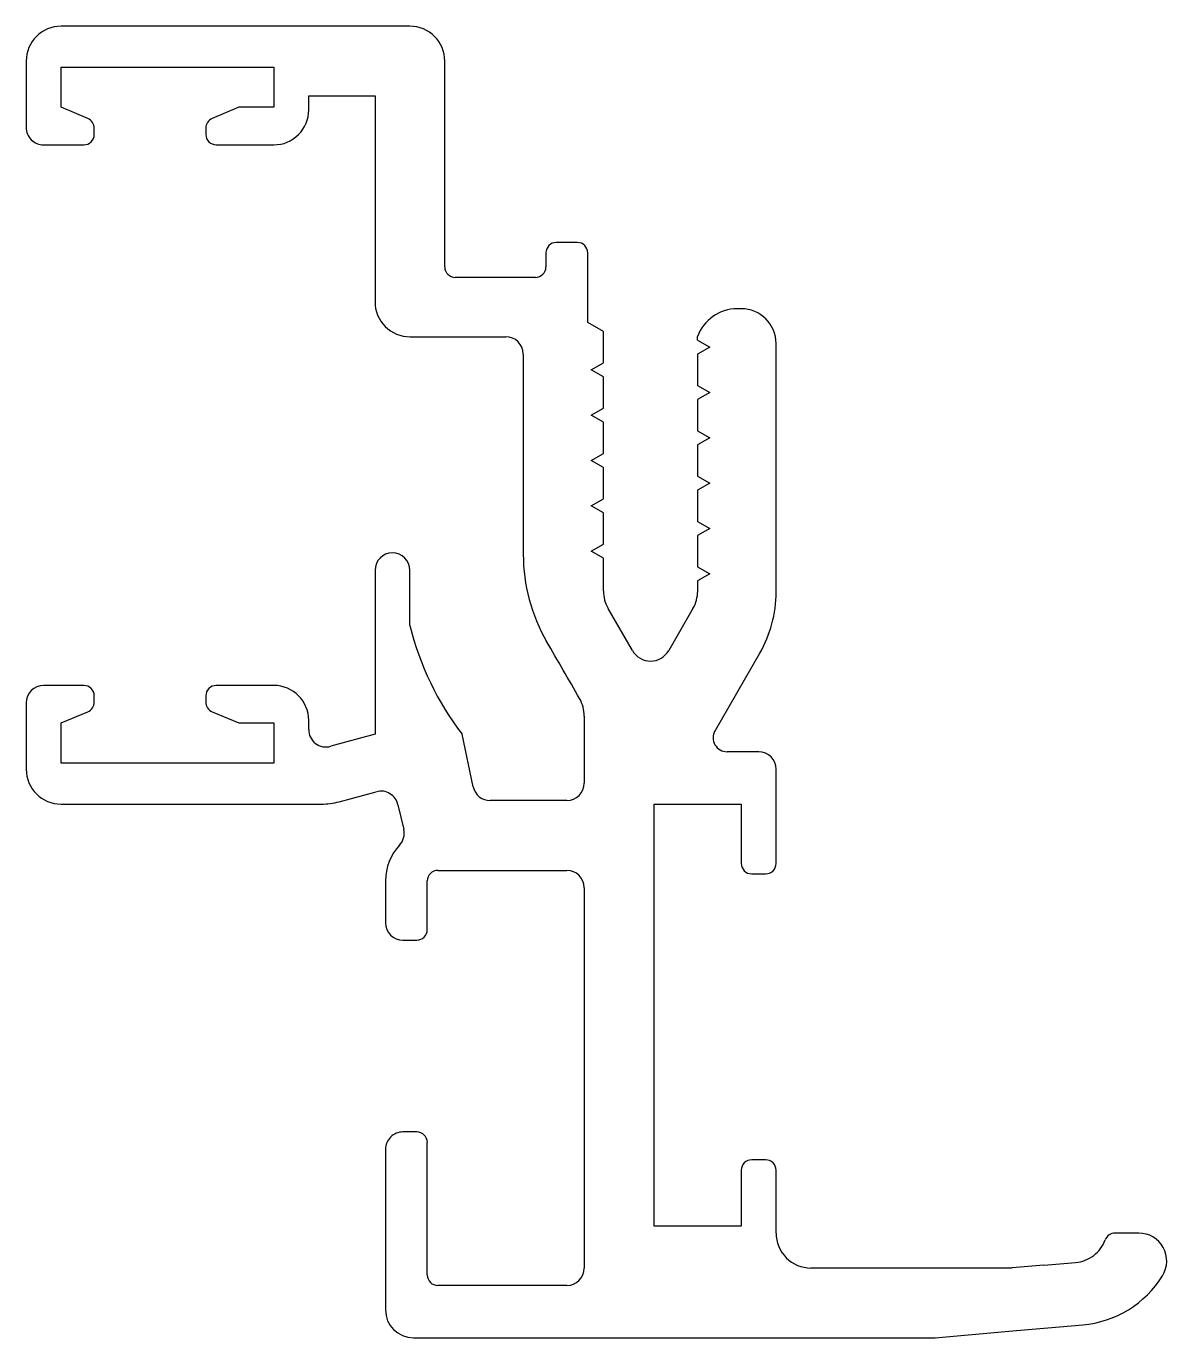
# Model space of a CAD drawing. Extents: x 760.6 to 793.3, y 630 to 667.6.
import ezdxf

# ---------------------------------------------------------------- set-up
doc = ezdxf.new("R2010")
doc.units = 0
doc.layers.get('0').update_dxf_attribs({"linetype": 'CONTINUOUS'})

msp = doc.modelspace()

# ---------------------------------------------------------------- linework, layer by layer
at = {"color": 0}
for p, q in [((771.56, 667.558), (761.56, 667.558)), ((760.56, 666.558), (760.56, 664.658)), ((761.56, 665.233), (761.56, 666.383)), ((761.56, 666.383), (767.66, 666.383)), ((767.66, 666.383), (767.66, 665.233)), ((772.56, 660.658), (772.56, 666.558)), ((768.66, 665.155), (768.66, 665.558)), ((768.66, 665.558), (770.56, 665.558)), ((770.56, 665.558), (770.56, 659.658)), ((762.327, 664.91), (761.56, 665.233)), ((766.66, 665.233), (765.894, 664.91)), ((767.66, 665.233), (766.66, 665.233)), ((762.51, 664.458), (762.51, 664.634)), ((765.71, 664.634), (765.71, 664.458)), ((761.06, 664.158), (762.21, 664.158)), ((766.01, 664.158), (767.66, 664.158)), ((775.46, 661.058), (775.46, 660.658)), ((776.36, 661.358), (775.76, 661.358)), ((776.66, 659.066), (776.66, 661.058)), ((775.16, 660.358), (772.86, 660.358)), ((781.06, 659.458), (780.941, 659.458)), ((777.11, 658.806), (776.66, 659.066)), ((777.11, 657.91), (777.11, 658.806)), ((771.56, 658.658), (774.31, 658.658)), ((779.81, 658.56), (779.81, 658.66)), ((779.81, 658.56), (780.16, 658.358)), ((782.06, 651.331), (782.06, 658.458)), ((774.81, 658.158), (774.81, 652.42)), ((780.16, 658.358), (779.81, 658.156)), ((779.81, 658.156), (779.81, 657.26)), ((776.76, 657.708), (777.11, 657.91)), ((777.11, 657.506), (776.76, 657.708)), ((777.11, 656.61), (777.11, 657.506)), ((779.81, 657.26), (780.16, 657.058)), ((780.16, 657.058), (779.81, 656.856)), ((776.76, 656.408), (777.11, 656.61)), ((779.81, 656.856), (779.81, 655.96)), ((777.11, 656.206), (776.76, 656.408)), ((777.11, 655.31), (777.11, 656.206)), ((779.81, 655.96), (780.16, 655.758)), ((780.16, 655.758), (779.81, 655.556)), ((779.81, 655.556), (779.81, 654.66)), ((776.76, 655.108), (777.11, 655.31)), ((777.11, 654.906), (776.76, 655.108)), ((777.11, 654.01), (777.11, 654.906)), ((779.81, 654.66), (780.16, 654.458)), ((780.16, 654.458), (779.81, 654.256)), ((779.81, 654.256), (779.81, 653.36)), ((776.76, 653.808), (777.11, 654.01)), ((777.11, 653.606), (776.76, 653.808)), ((777.11, 652.71), (777.11, 653.606)), ((779.81, 653.36), (780.16, 653.158)), ((780.16, 653.158), (779.81, 652.956)), ((779.81, 652.956), (779.81, 652.06)), ((776.76, 652.508), (777.11, 652.71)), ((777.11, 652.306), (776.76, 652.508)), ((777.11, 651.364), (777.11, 652.306)), ((779.81, 652.06), (780.16, 651.858)), ((770.56, 651.958), (770.56, 647.258)), ((771.56, 650.373), (771.56, 651.958)), ((780.16, 651.858), (779.81, 651.656)), ((779.81, 651.656), (779.81, 651.364)), ((777.941, 649.658), (777.244, 650.864)), ((779.676, 650.864), (778.98, 649.658)), ((780.308, 647.358), (781.592, 649.581)), ((762.21, 648.658), (761.06, 648.658)), ((767.66, 648.658), (766.01, 648.658)), ((762.51, 648.182), (762.51, 648.358)), ((765.71, 648.358), (765.71, 648.182)), ((760.56, 648.158), (760.56, 646.258)), ((761.56, 647.583), (762.327, 647.906)), ((765.894, 647.906), (766.66, 647.583)), ((761.56, 646.433), (761.56, 647.583)), ((766.66, 647.583), (767.66, 647.583)), ((767.66, 647.583), (767.66, 646.433)), ((768.66, 647.4), (768.66, 647.658)), ((776.56, 647.781), (776.56, 645.858)), ((770.56, 647.258), (769.29, 646.917)), ((773.376, 645.754), (773.056, 647.259)), ((781.56, 646.758), (780.654, 646.758)), ((767.66, 646.433), (761.56, 646.433)), ((782.06, 643.558), (782.06, 646.258)), ((769.533, 645.326), (770.598, 645.612)), ((761.56, 645.258), (769.015, 645.258)), ((771.217, 645.233), (771.388, 644.527)), ((776.06, 645.358), (773.865, 645.358)), ((778.56, 633.158), (778.56, 645.258)), ((778.56, 645.258), (781.06, 645.258)), ((781.06, 645.258), (781.06, 643.558)), ((772.36, 643.358), (776.06, 643.358)), ((770.86, 643.058), (770.86, 641.858)), ((772.06, 641.658), (772.06, 643.058)), ((781.36, 643.258), (781.76, 643.258)), ((776.56, 642.858), (776.56, 631.958)), ((771.36, 641.358), (771.76, 641.358)), ((771.76, 635.858), (771.36, 635.858)), ((772.06, 631.758), (772.06, 635.558)), ((770.86, 635.358), (770.86, 630.758)), ((781.06, 634.758), (781.06, 633.158)), ((781.76, 635.058), (781.36, 635.058)), ((782.06, 632.958), (782.06, 634.758)), ((781.06, 633.158), (778.56, 633.158)), ((792.46, 632.958), (791.777, 632.958)), ((786.06, 631.958), (783.06, 631.958)), ((788.827, 631.958), (786.06, 631.958)), ((776.06, 631.458), (772.36, 631.458)), ((788.736, 630.143), (790.852, 630.328)), ((771.66, 629.958), (786.06, 629.958)), ((786.06, 629.958), (786.619, 629.958)), ((786.619, 629.958), (788.736, 630.143))]:
    msp.add_line(p, q, dxfattribs=at)
for centre, radius, start, end in [((761.56, 666.558), 1, 90, 180), ((771.56, 666.558), 1, 0, 90), ((767.663, 665.155), 0.997, 269.8522, 0.1478), ((762.203, 664.628), 0.308, 0.9692, 66.1983), ((766.01, 664.634), 0.3, 112.8337, 180), ((761.056, 664.653), 0.495, 179.4669, 270.5331), ((762.217, 664.451), 0.293, 268.6966, 1.3034), ((766.01, 664.458), 0.3, 180.0014, 269.9986), ((775.76, 661.058), 0.3, 90, 180), ((776.36, 661.058), 0.3, 0, 90), ((772.86, 660.658), 0.3, 180.0002, 269.9991), ((775.16, 660.658), 0.3, 270.0014, 359.9986), ((771.556, 659.654), 0.996, 179.7628, 270.2372), ((780.941, 658.258), 1.2, 90, 160.4238), ((781.06, 658.458), 1, 0, 90), ((774.31, 658.158), 0.5, 0, 90), ((771.06, 651.958), 0.5, 360, 180), ((779.811, 652.42), 5, 180.0014, 209.9986), ((778.11, 651.364), 1, 180, 210), ((778.814, 651.363), 0.997, 329.9517, 0.048), ((778.56, 651.331), 3.5, 330.0001, 360), ((779.811, 652.42), 8.5, 193.9306, 217.3825), ((630.68, 565.227), 167.749, 29.67665, 30.32298), ((778.46, 649.958), 0.6, 210.0005, 329.9995), ((761.06, 648.158), 0.5, 90, 180), ((762.21, 648.358), 0.3, 0.0004, 89.999), ((766.01, 648.358), 0.3, 90, 180), ((767.66, 647.658), 1, 0, 90), ((775.56, 647.781), 1, 359.9999, 30.0004), ((762.21, 648.182), 0.3, 292.8337, 0), ((766.01, 648.182), 0.3, 180.0012, 247.1664), ((769.147, 647.382), 0.486, 177.861, 287.139), ((780.654, 647.158), 0.4, 149.9677, 270.0317), ((781.56, 646.258), 0.5, 0, 90), ((761.56, 646.258), 1, 180, 270), ((770.728, 645.129), 0.5, 11.9995, 105.0015), ((773.865, 645.858), 0.5, 192, 270), ((776.06, 645.858), 0.5, 270, 0), ((769.015, 647.258), 2, 270.0003, 284.9991), ((770.899, 644.423), 0.5, 316.9538, 12.0011), ((772.362, 643.057), 1.501, 136.9733, 179.9808), ((772.36, 643.058), 0.3, 90, 180), ((776.06, 642.858), 0.5, 0, 90), ((781.36, 643.558), 0.3, 180, 270), ((781.76, 643.558), 0.3, 269.9999, 0.0003), ((771.36, 641.858), 0.5, 180, 270), ((771.76, 641.658), 0.3, 269.9942, 0.0059), ((771.36, 635.358), 0.5, 89.9995, 180.0005), ((771.761, 635.558), 0.3, 359.9915, 90.0083), ((781.36, 634.758), 0.3, 135, 180.0004), ((781.36, 634.758), 0.3, 90, 135), ((781.76, 634.758), 0.3, 44.9996, 90.0004), ((781.76, 634.758), 0.3, 0, 44.9996), ((783.06, 632.958), 1, 180, 225), ((791.777, 632.658), 0.3, 124.7459, 159.4922), ((791.777, 632.658), 0.3, 90.0001, 124.7459), ((792.46, 632.158), 0.8, 328.2125, 90.0004), ((790.56, 633.113), 1, 307.2454, 339.4922), ((783.06, 632.958), 1, 225, 270), ((-488.797, 15251.198), 14674.962, 274.9981447, 275.0017115), ((790.56, 633.113), 1, 275.0017, 307.2454), ((772.36, 631.758), 0.3, 179.9997, 270.0001), ((776.06, 631.958), 0.5, 270, 0), ((2068.271, -13987.123), 14674.962, 94.9981447, 95.0017115), ((790.59, 633.317), 3, 275, 328.2125), ((771.66, 630.758), 0.8, 180, 270)]:
    msp.add_arc(centre, radius, start, end, dxfattribs=at)

doc.saveas('drawing.dxf')
